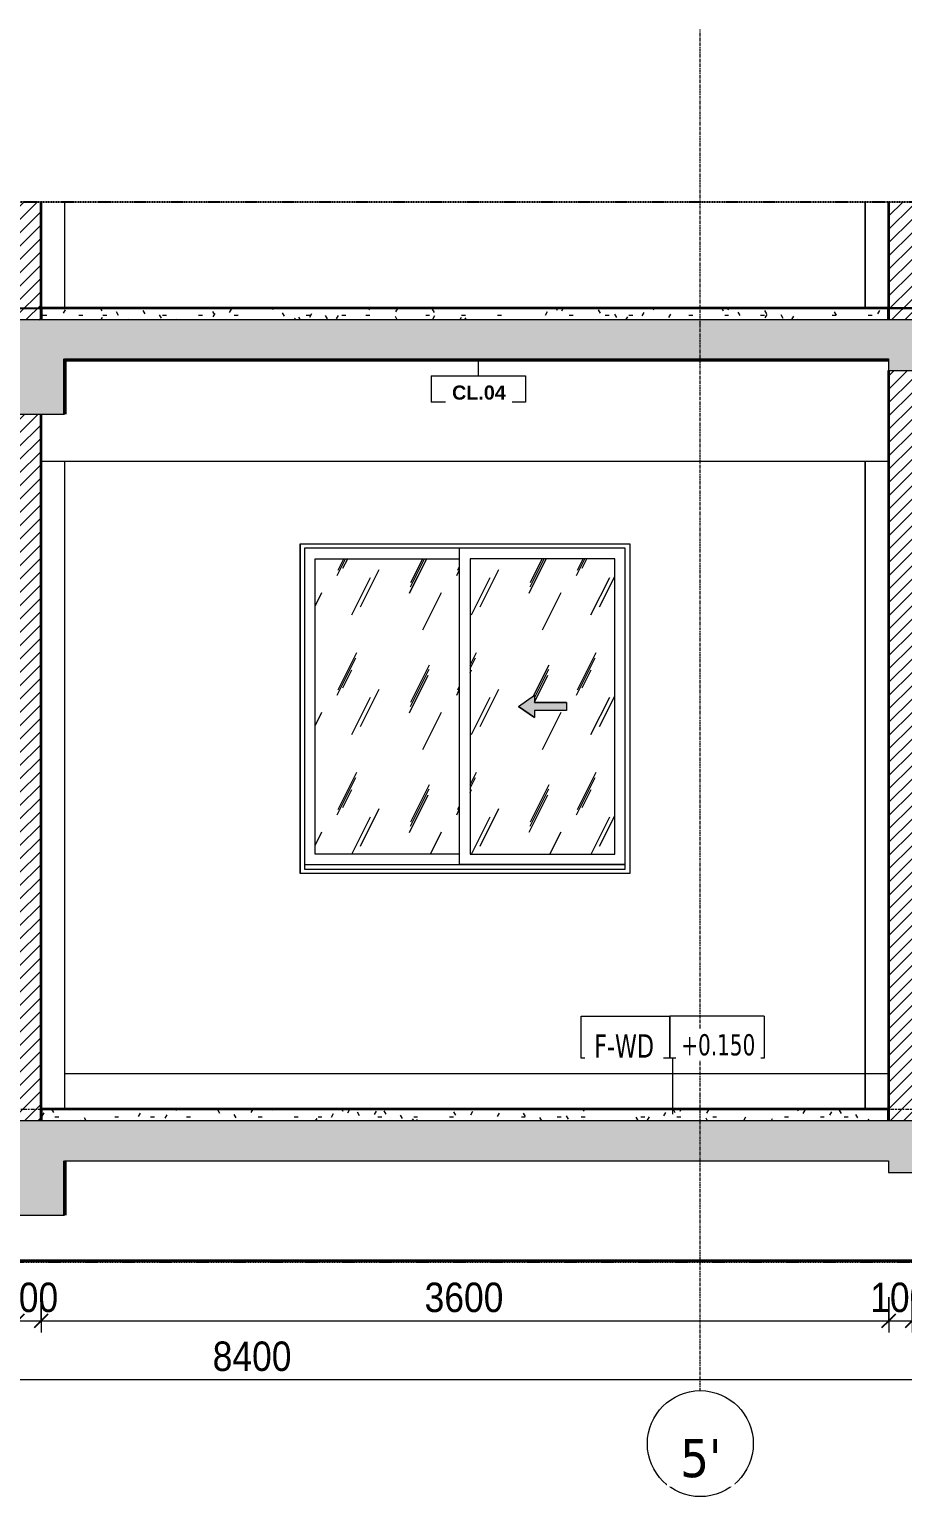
# Model space of a CAD drawing. Header units: millimetres. Extents: x 50254 to 245170, y 481 to 78637.
# Drawn here: x 135004 to 138713, y 554 to 6784 of the extents above; entities that cross this region are included whole.
import ezdxf

# ---------------------------------------------------------------- set-up
doc = ezdxf.new("R2010")
doc.units = ezdxf.units.MM
for name, pattern in [('Centre', [31.75, 6.35, -4.7625, 15.875, -4.7625]), ('Grid Line', [22.225, 12.7, -3.175, 3.175, -3.175]), ('Hidden', [7.14375, 4.7625, -2.38125]), ('IMPORT-CENTER _2_', [40.64, 25.4, -5.08, 5.08, -5.08])]:
    doc.linetypes.add(name, pattern=pattern)
for name, color, linetype, lineweight in [('0-4', 90, 'Continuous', 5), ('A-ANNO-DIMS', 211, 'Continuous', 9), ('A-ANNO-DIMS-50', 211, 'Continuous', 9), ('A-CLNG-1', 250, 'Continuous', 35), ('A-CLNG-IDEN', 151, 'Continuous', 9), ('A-CLNG-PATT-1', 13, 'Continuous', 18), ('A-DETL-GENF', 92, 'Continuous', 18), ('A-DETL-GENF-4', 92, 'Hidden', 25), ('A-DETL-GENF-5', 9, 'Continuous', 18), ('A-DETL-THIN', 151, 'Continuous', 18), ('A-FLOR-FNSH-1', 250, 'Continuous', 35), ('A-FLOR-IDEN', 11, 'Continuous', 9), ('A-FLOR-LEVL-2', 51, 'Centre', 9), ('A-FLOR-PATT-1', 253, 'Continuous', 18), ('A-FLOR-PATT-3', 67, 'Continuous', 18), ('A-GLAZ', 151, 'Continuous', 18), ('A-WALL', 113, 'Continuous', 18), ('A-WALL-4', 250, 'Continuous', 35), ('A-WALL-PATT-1', 9, 'Continuous', 18), ('G-IMPT', 8, 'Continuous', 18), ('G-IMPT-4', 8, 'IMPORT-CENTER _2_', 18), ('M-EQPM', 50, 'Continuous', 18), ('M-EQPM-2', 50, 'Continuous', 25), ('S-BEAM-1', 7, 'Continuous', 18), ('S-BEAM-2', 71, 'Continuous', 5), ('S-BEAM-3', 90, 'Continuous', 50), ('S-COLS', 52, 'Continuous', 18), ('S-GRID-1', 1, 'Grid Line', 9), ('S-GRID-IDEN', 1, 'Continuous', 9)]:
    doc.layers.add(name, color=color, linetype=linetype, lineweight=lineweight)
doc.styles.add('Arial_B_3', font='arialbd.ttf', dxfattribs={"height": 60})
doc.styles.add('Tahoma', font='tahoma.ttf', dxfattribs={"width": 0.8, "height": 100})
doc.styles.add('Tahoma_1', font='tahoma.ttf', dxfattribs={"width": 0.8, "height": 90})
doc.styles.add('Tahoma_B', font='tahomabd.ttf', dxfattribs={"height": 162.5})
doc.styles.add('UTM Avo', font='', dxfattribs={"width": 0.9, "height": 125})
doc.styles.get('UTM Avo').set_extended_font_data('UTM Avo')
doc.dimstyles.new('1_Dim_chi_tiet_2_5', dxfattribs={"dimscale": 304.8, "dimtxt": 124.912619, "dimasz": 0.19685, "dimexe": 0.164042, "dimexo": 0.0625, "dimgap": 0.016404, "dimtad": 1, "dimdec": 0, "dimrnd": 5, "dimzin": 0, "dimdsep": 46, "dimtxsty": 'UTM Avo', "dimblk1": 'OBLIQUE', "dimblk2": 'OBLIQUE', "dimsah": 1, "dimcen": 0.09, "dimdle": 0.164042, "dimazin": 0, "dimtfac": 1, "dimtdec": 4, "dimtix": 1, "dimtmove": 0, "dimatfit": 3, "dimfxl": 0.328084, "dimfxlon": 1, "dimtvp": 1, "dimtolj": 1, "dimtzin": 0, "dimarcsym": 2})
pattern_1 = [(50, (-55438.46, 15375), (364.368, -31.878), [38.1, -419.1]), (355, (-55438.46, 15375), (-70.486, 382.113), [30.48, -335.28]), (100.451, (-55408.1, 15372.34), (293.885, 350.233), [32.38, -356.18]), (46.184, (-55438.46, 15476.6), (542.158, -84.086), [57.15, -628.65]), (96.636, (-55393.3, 15469.6), (474.805, 494.855), [48.57, -534.27]), (351.184, (-55438.46, 15476.6), (474.81, 494.85), [45.72, -502.92]), (21, (-55387.66, 15451.2), (303.2285, -204.5305), [38.1, -419.1]), (326, (-55387.66, 15451.2), (123.604, 368.376), [30.48, -335.28]), (71.451, (-55362.4, 15434.16), (426.834, 163.843), [32.38, -356.18]), (37.5, (-55438.46, 15375), (6.1766, 169.1102), [3.353, -327.863, 3.353, -337.007, -336.55]), (37.5, (-55438.46, 15375), (6.1766, 169.1102), [-671.576, 3.353, -333.197]), (7.5, (-55438.46, 15375), (133.639, 200.3615), [3.353, -190.703, 3.353, -320.243, -128.27]), (7.5, (-55438.46, 15375), (133.639, 200.3615), [-517.652, 3.353, -124.917]), (327.5, (-55551.75, 15375), (271.1818, -11.4584), [3.353, -123.647, 3.353, -392.887, -525.78]), (327.5, (-55551.75, 15375), (271.1818, -11.4584), [-523.24, 3.353, -522.427]), (317.5, (-55602.55, 15375), (296.2585, 50.853), [3.353, -161.747, 3.353, -259.791, -373.38]), (317.5, (-55602.55, 15375), (296.2585, 50.853), [-428.244, 3.353, -370.027]), (45, (-55438.46, 15375), (-125.7236, 125.7236), []), (45, (-55438.46, 15565.5), (-125.7236, 125.7236), [])]
pattern_2 = [(45, (-55438.462, 15375), (-28.28427, 28.28427), [])]
pattern_3 = [(0, (-55438.46, 15375), (203.2, 50.8), [16.764, -135.636, 16.764, -135.636, -812.8]), (0, (-55438.46, 15375), (203.2, 50.8), [-304.8, 16.764, -288.036, 16.764, -135.636, -355.6]), (0, (-55438.46, 15375), (203.2, 50.8), [-762, 16.764, -84.836, 16.764, -237.236]), (120, (-55362.26, 15400.4), (-145.5941, 150.57636), [16.764, -135.636, 16.764, -135.636, -812.8]), (120, (-55362.26, 15400.4), (-145.5941, 150.57636), [-304.8, 16.764, -288.036, 16.764, -135.636, -355.6]), (120, (-55362.26, 15400.4), (-145.5941, 150.57636), [-762, 16.764, -84.836, 16.764, -237.236]), (240, (-55336.86, 15502), (-57.6059, -201.37636), [16.764, -135.636, 16.764, -135.636, -812.8]), (240, (-55336.86, 15502), (-57.6059, -201.37636), [-304.8, 16.764, -288.036, 16.764, -135.636, -355.6]), (240, (-55336.86, 15502), (-57.6059, -201.37636), [-762, 16.764, -84.836, 16.764, -237.236])]
pattern_4 = [(63.435, (-54841.7, 15409.78), (-0.0009, 508), [177.488, -958.435]), (63.435, (-55349.7, 15409.78), (-0.0009, 508), [177.488, -958.435]), (63.435, (-54598.53, 15507.92), (-0.0009, 508.0002), [177.488, -958.435]), (63.435, (-55106.53, 15507.92), (-0.0009, 508), [177.488, -958.435]), (63.435, (-54635.33, 15473.28), (-0.0009, 508.0002), [177.488, -958.435]), (63.435, (-55143.33, 15473.28), (-0.0009, 508), [177.488, -958.435]), (63.435, (-54672.85, 15671.7), (-0.0009, 508.0002), [86.267, -1049.655]), (63.435, (-55180.85, 15671.7), (-0.0009, 508.0002), [86.267, -1049.655]), (63.435, (-54697.4, 15640.98), (-0.0009, 508.0002), [177.488, -958.435]), (63.435, (-55205.4, 15640.98), (-0.0009, 508.0002), [177.488, -958.435]), (63.435, (-54693.06, 15663.03), (-0.0009, 508.0002), [177.488, -958.435]), (63.435, (-55201.06, 15663.03), (-0.0009, 508.0002), [177.488, -958.435]), (63.435, (-54898.01, 15566.31), (-0.0009, 508.0002), [177.488, -958.435]), (63.435, (-55406.01, 15566.31), (-0.0009, 508), [177.488, -958.435]), (63.435, (-54893.68, 15592.3), (-0.0009, 508.0002), [177.488, -958.435]), (63.435, (-55401.68, 15592.3), (-0.0009, 508.0002), [177.488, -958.435]), (63.435, (-54892.52, 15611.03), (-0.0009, 508.0002), [177.488, -958.435]), (63.435, (-55400.52, 15611.03), (-0.0009, 508.0002), [177.488, -958.435])]
pattern_5 = [(50, (137367.9, 15375), (364.368, -31.878), [38.1, -419.1]), (355, (137367.9, 15375), (-70.486, 382.113), [30.48, -335.28]), (100.451, (137398.26, 15372.34), (293.885, 350.233), [32.38, -356.18]), (46.184, (137367.9, 15476.6), (542.158, -84.086), [57.15, -628.65]), (96.636, (137413.1, 15469.6), (474.805, 494.855), [48.57, -534.27]), (351.184, (137367.9, 15476.6), (474.81, 494.85), [45.72, -502.92]), (21, (137418.7, 15451.2), (303.2285, -204.5305), [38.1, -419.1]), (326, (137418.7, 15451.2), (123.604, 368.376), [30.48, -335.28]), (71.451, (137443.97, 15434.16), (426.834, 163.843), [32.38, -356.18]), (37.5, (137367.9, 15375), (6.1766, 169.1102), [3.353, -327.863, 3.353, -337.007, -336.55]), (37.5, (137367.9, 15375), (6.1766, 169.1102), [-671.576, 3.353, -333.197]), (7.5, (137367.9, 15375), (133.6389, 200.3615), [3.353, -190.703, 3.353, -320.243, -128.27]), (7.5, (137367.9, 15375), (133.6389, 200.3615), [-517.652, 3.353, -124.917]), (327.5, (137254.61, 15375), (271.1818, -11.4584), [3.353, -123.647, 3.353, -392.887, -525.78]), (327.5, (137254.61, 15375), (271.1818, -11.4584), [-523.24, 3.353, -522.427]), (317.5, (137203.81, 15375), (296.2585, 50.853), [3.353, -161.747, 3.353, -259.791, -373.38]), (317.5, (137203.81, 15375), (296.2585, 50.853), [-428.244, 3.353, -370.027]), (45, (137367.9, 15375), (-125.7236, 125.7236), []), (45, (137367.9, 15565.5), (-125.7236, 125.7236), [])]

# ---------------------------------------------------------------- blocks, each defined once
blk = doc.blocks.new('NCV_TKTC_KET CAU_rvt-7-TKCS_CĂN HỘ LOẠI 1 - MẶT CẮT 6')
at = {"layer": 'A-FLOR-PATT-1'}
h = blk.add_hatch(dxfattribs=at)
h.set_pattern_fill('FP_19', color=256, style=0, pattern_type=2)
h.set_pattern_definition(pattern_1)
h.paths.add_polyline_path([(-57449.1, 5380), (-54152.6, 5380), (-54152.6, 5385), (-57652.6, 5385), (-57652.6, 5380)])
h.paths.add_polyline_path([(-60735.2, 5380), (-57852.4, 5380), (-57852.4, 5385), (-60752.6, 5385), (-60752.6, 5380)])
h = blk.add_hatch(dxfattribs=at)
h.set_pattern_fill('FP_19', color=256, style=0, pattern_type=2)
h.set_pattern_definition(pattern_1)
h.paths.add_polyline_path([(-57449.1, 5380), (-54152.6, 5380), (-54152.6, 5385), (-57652.6, 5385), (-57652.6, 5380)])
h.paths.add_polyline_path([(-60735.2, 5380), (-57852.4, 5380), (-57852.4, 5385), (-60752.6, 5385), (-60752.6, 5380)])
at = {"layer": 'S-BEAM-2'}
blk.add_hatch(color=256, dxfattribs=at).paths.add_polyline_path([(-57652.6, 1750), (-57652.4, 1750), (-57652.6, 1750)])
at = {"layer": 'A-FLOR-FNSH-1'}
blk.add_line((-57652.6, 5380), (-54152.6, 5380), dxfattribs=at)
at = {"layer": 'S-BEAM-1'}
blk.add_line((-57752.6, 4950), (-54152.6, 4950), dxfattribs=at)
at = {"layer": 'S-BEAM-3'}
for p, q in [((-57652.4, 5150), (-57652.4, 5385)), ((-57652.4, 1750), (-57652.4, 1980))]:
    blk.add_line(p, q, dxfattribs=at)
blk = doc.blocks.new('NCV_TKTC_TANG 2_rvt-5-TKCS_CĂN HỘ LOẠI 1 - MẶT CẮT 6')
at = {"layer": 'A-FLOR-PATT-3'}
h = blk.add_hatch(dxfattribs=at)
h.set_pattern_fill('FP_20', color=256, style=0, pattern_type=2)
h.set_pattern_definition(pattern_3)
h.paths.add_polyline_path([(-54252.5, 5550), (-54152.6, 5550), (-54152.6, 5600), (-57752.6, 5600), (-57752.6, 5550), (-54361.9, 5550)])
at = {"layer": 'A-WALL-PATT-1'}
h = blk.add_hatch(dxfattribs=at)
h.set_pattern_fill('FP_18', color=256, style=0, pattern_type=2)
h.set_pattern_definition(pattern_2)
h.paths.add_polyline_path([(-57852.6, 5550), (-57752.6, 5550), (-57752.6, 6051.3), (-57852.6, 6051.3)])
h = blk.add_hatch(dxfattribs=at)
h.set_pattern_fill('FP_18', color=256, style=0, pattern_type=2)
h.set_pattern_definition(pattern_2)
h.paths.add_polyline_path([(-54053.1, 5550), (-54052.6, 5550.1), (-54052.6, 6051.3), (-54152.6, 6051.3), (-54152.6, 5550)])
at = {"layer": 'A-FLOR-FNSH-1'}
for p, q in [((-54152.6, 5600), (-57752.6, 5600)), ((-57752.6, 5600), (-57752.6, 5550)), ((-54152.6, 5550), (-54152.6, 5600))]:
    blk.add_line(p, q, dxfattribs=at)
at = {"layer": 'A-WALL-4'}
for p, q in [((-57752.6, 5550), (-57752.6, 6051.3)), ((-54152.6, 6051.3), (-54152.6, 5550))]:
    blk.add_line(p, q, dxfattribs=at)
blk = doc.blocks.new('NCV_TKTC_TANG 1_rvt-5-TKCS_CĂN HỘ LOẠI 1 - MẶT CẮT 6')
at = {"layer": 'A-FLOR-PATT-3'}
h = blk.add_hatch(dxfattribs=at)
h.set_pattern_fill('FP_20', color=256, style=0, pattern_type=2)
h.set_pattern_definition(pattern_3)
h.paths.add_polyline_path([(-54361.9, 2150), (-54152.6, 2150), (-54152.6, 2200), (-57752.6, 2200), (-57752.6, 2150), (-55596.8, 2150)])
at = {"layer": 'A-WALL-PATT-1'}
h = blk.add_hatch(dxfattribs=at)
h.set_pattern_fill('FP_18', color=256, style=0, pattern_type=2)
h.set_pattern_definition(pattern_2)
h.paths.add_polyline_path([(-54152.6, 2150), (-54052.6, 2150), (-54053.1, 5335), (-54152.6, 5335), (-54152.6, 2350)])
h = blk.add_hatch(dxfattribs=at)
h.set_pattern_fill('FP_18', color=256, style=0, pattern_type=2)
h.set_pattern_definition(pattern_2)
h.paths.add_polyline_path([(-57852.6, 2150), (-57752.6, 2150), (-57752.6, 5150), (-57852.4, 5150), (-57852.6, 2350)])
at = {"layer": 'A-FLOR-FNSH-1'}
for p, q in [((-54152.6, 2200), (-57752.6, 2200)), ((-57752.6, 2200), (-57752.6, 2150)), ((-54152.6, 2150), (-54152.6, 2200))]:
    blk.add_line(p, q, dxfattribs=at)
at = {"layer": 'A-WALL-4'}
for p, q in [((-54152.6, 5335), (-54152.6, 2150)), ((-57752.6, 2150), (-57752.6, 5150))]:
    blk.add_line(p, q, dxfattribs=at)
blk = doc.blocks.new('1_FAMILY RVT - W01-WxH 1400x1400xmm-389822-TKCS_CĂN HỘ LOẠI 1 - MẶT CẮT 6')
at = {"layer": 'A-GLAZ'}
h = blk.add_hatch(dxfattribs=at)
h.set_pattern_fill('FP_17', color=256, style=0, pattern_type=2)
h.set_pattern_definition(pattern_4)
h.paths.add_polyline_path([(-56573.9, 3282.6), (-55974.8, 3282.6), (-55974.8, 4536.5), (-56589.1, 4536.5), (-56589.1, 3282.6)])
h = blk.add_hatch(dxfattribs=at)
h.set_pattern_fill('FP_17', color=256, style=0, pattern_type=2)
h.set_pattern_definition(pattern_4)
h.paths.add_polyline_path([(-55596.8, 3282.6), (-55316.1, 3282.6), (-55316.1, 4536.5), (-55930.3, 4536.5), (-55930.3, 3282.6)])
h.paths.add_polyline_path([(-55657.1, 3862.1), (-55724.8, 3909.5), (-55657.1, 3957), (-55657.1, 3926.5), (-55521.6, 3926.5), (-55521.6, 3892.6), (-55657.1, 3892.6), (-55657.1, 3864.2)])
blk.add_hatch(color=256, dxfattribs=at).paths.add_polyline_path([(-55657.1, 3862.1), (-55657.1, 3892.6), (-55521.6, 3892.6), (-55521.6, 3926.5), (-55657.1, 3926.5), (-55657.1, 3957), (-55724.8, 3909.5), (-55660.1, 3864.2)])
at = {"layer": 'A-DETL-GENF'}
for p, q in [((-55724.8, 3909.5), (-55657.1, 3957)), ((-55724.8, 3909.5), (-55657.1, 3957)), ((-55657.1, 3957), (-55657.1, 3926.5)), ((-55657.1, 3957), (-55657.1, 3926.5)), ((-55657.1, 3926.5), (-55521.6, 3926.5)), ((-55521.6, 3926.5), (-55657.1, 3926.5)), ((-55521.6, 3926.5), (-55521.6, 3892.6)), ((-55521.6, 3926.5), (-55521.6, 3892.6)), ((-55657.1, 3862.1), (-55724.8, 3909.5)), ((-55724.8, 3909.5), (-55657.1, 3862.1)), ((-55521.6, 3892.6), (-55657.1, 3892.6)), ((-55657.1, 3892.6), (-55657.1, 3862.1)), ((-55521.6, 3892.6), (-55657.1, 3892.6)), ((-55657.1, 3892.6), (-55657.1, 3862.1))]:
    blk.add_line(p, q, dxfattribs=at)
at = {"layer": 'A-GLAZ'}
for p, q in [((-56652.6, 4600), (-55252.6, 4600)), ((-56652.6, 4600), (-56652.6, 3200)), ((-56633.5, 4581), (-56633.5, 3219)), ((-55271.6, 4581), (-56633.5, 4581)), ((-55974.8, 3238.1), (-55974.8, 4581)), ((-55271.6, 3219), (-55271.6, 4581)), ((-55252.6, 4600), (-55252.6, 3200)), ((-56589.1, 4536.5), (-55974.8, 4536.5)), ((-56589.1, 3282.6), (-56589.1, 4536.5)), ((-55316.1, 4536.5), (-55930.3, 4536.5)), ((-55930.3, 4536.5), (-55930.3, 3282.6)), ((-55316.1, 3282.6), (-55316.1, 4536.5)), ((-55974.8, 3282.6), (-56589.1, 3282.6)), ((-55930.3, 3282.6), (-55316.1, 3282.6)), ((-55252.6, 3200), (-56652.6, 3200)), ((-56633.5, 3238.1), (-55271.6, 3238.1)), ((-56633.5, 3219), (-55271.6, 3219)), ((-55271.6, 3238.1), (-55974.8, 3238.1))]:
    blk.add_line(p, q, dxfattribs=at)
blk = doc.blocks.new('TKTC_XREF_251221_MB TANG 2-7 - TKTC_XREF_260130_MB TANG 2-5_dwg_$cc-4746802-TKCS_CĂN HỘ LOẠI 1 - MẶT CẮT 6')
at = {"layer": 'G-IMPT-4'}
for p, q in [((-56331.4, 5600), (-56210.3, 5600)), ((-56271.3, 5600), (-56270.4, 5600))]:
    blk.add_line(p, q, dxfattribs=at)
at = {"layer": 'M-EQPM'}
for p, q in [((-56270.9, 5600), (-56315.9, 5600)), ((-56315.9, 5600), (-56225.9, 5600)), ((-56225.9, 5600), (-56270.9, 5600)), ((-56270.6, 5600), (-56270.6, 5600))]:
    blk.add_line(p, q, dxfattribs=at)
blk = doc.blocks.new('TKTC_XREF_251221_MB TANG 2-7 - TKTC_XREF_260130_MB TANG 2-5_dwg_CUM U_DN100-4746799-TKCS_CĂN HỘ LOẠI 1 - MẶT CẮT 6')
at = {"layer": 'G-IMPT'}
for p, q in [((-56324.1, 5600), (-56326.3, 5600)), ((-56325.4, 5600), (-56216.4, 5600)), ((-56325, 5600), (-56325.4, 5600)), ((-56318.4, 5600), (-56325.2, 5600)), ((-56319.5, 5600), (-56324.1, 5600)), ((-56324.1, 5600), (-56324.1, 5600)), ((-56323, 5600), (-56323.8, 5600)), ((-56320.5, 5600), (-56323, 5600)), ((-56320.5, 5600), (-56323, 5600)), ((-56320.5, 5600), (-56323, 5600)), ((-56319.7, 5600), (-56320.5, 5600)), ((-56317.2, 5600), (-56319.5, 5600)), ((-56319.5, 5600), (-56319.5, 5600)), ((-56319, 5600), (-56222.7, 5600)), ((-56315.9, 5600), (-56225.9, 5600)), ((-56221.4, 5600), (-56223.7, 5600)), ((-56215.7, 5600), (-56222.6, 5600)), ((-56221.5, 5600), (-56221.4, 5600)), ((-56216.9, 5600), (-56221.4, 5600)), ((-56220.4, 5600), (-56221.1, 5600)), ((-56217.8, 5600), (-56220.4, 5600)), ((-56217.9, 5600), (-56220.4, 5600)), ((-56217.9, 5600), (-56220.4, 5600)), ((-56217.1, 5600), (-56217.8, 5600)), ((-56214.6, 5600), (-56216.9, 5600)), ((-56216.9, 5600), (-56216.9, 5600)), ((-56216, 5600), (-56216.4, 5600))]:
    blk.add_line(p, q, dxfattribs=at)
at = {"layer": 'G-IMPT', "flags": 128}
for points in [[(-56317.3, 5600), (-56315.7, 5600), (-56315.8, 5600), (-56327.9, 5600), (-56327.9, 5600), (-56326.4, 5600)], [(-56326.3, 5600), (-56326.4, 5600), (-56317.3, 5600), (-56317.2, 5600)], [(-56319.8, 5600), (-56319.7, 5600), (-56323.8, 5600), (-56323.8, 5600)], [(-56318.7, 5600), (-56319, 5600), (-56315.9, 5600)], [(-56222.4, 5600), (-56222.7, 5600), (-56225.9, 5600)], [(-56214.6, 5600), (-56213.1, 5600), (-56213.1, 5600), (-56225.3, 5600), (-56225.2, 5600), (-56223.7, 5600)], [(-56223.7, 5600), (-56223.7, 5600), (-56214.6, 5600), (-56214.6, 5600)], [(-56217.1, 5600), (-56217.1, 5600), (-56221.1, 5600), (-56221.2, 5600)]]:
    blk.add_lwpolyline(points, dxfattribs=at)
blk = doc.blocks.new('TKTC_XREF_251221_MB TANG 2-7 - TKTC_XREF_260130_MB TANG 2-5_dwg_$cc-4746807-TKCS_CĂN HỘ LOẠI 1 - MẶT CẮT 6')
at = {"layer": 'G-IMPT-4'}
for p, q in [((-56107.1, 5600), (-55954.1, 5600)), ((-56030.7, 5600), (-56030.6, 5600))]:
    blk.add_line(p, q, dxfattribs=at)
at = {"layer": 'M-EQPM'}
for p, q in [((-56030.6, 5600), (-56087.5, 5600)), ((-56087.5, 5600), (-55973.8, 5600)), ((-56030.6, 5600), (-56030.6, 5600)), ((-55973.8, 5600), (-56030.6, 5600))]:
    blk.add_line(p, q, dxfattribs=at)
blk = doc.blocks.new('TKTC_XREF_251221_MB TANG 2-7 - TKTC_XREF_260130_MB TANG 2-5_dwg_CUM U_DN100-4746796-TKCS_CĂN HỘ LOẠI 1 - MẶT CẮT 6')
at = {"layer": 'G-IMPT'}
for p, q in [((-56100.3, 5600), (-56097.4, 5600)), ((-56098.8, 5600), (-56090.2, 5600)), ((-55960.9, 5600), (-56098.6, 5600)), ((-56098.5, 5600), (-56098.6, 5600)), ((-56097.4, 5600), (-56091.7, 5600)), ((-56097.4, 5600), (-56097.4, 5600)), ((-56097.1, 5600), (-56096.1, 5600)), ((-56096.1, 5600), (-56092.9, 5600)), ((-56096.1, 5600), (-56092.9, 5600)), ((-56096.1, 5600), (-56092.9, 5600)), ((-56092.9, 5600), (-56092, 5600)), ((-56091.7, 5600), (-56088.8, 5600)), ((-56091.7, 5600), (-56091.7, 5600)), ((-55968.9, 5600), (-56090.6, 5600)), ((-55972.9, 5600), (-56086.6, 5600)), ((-55970.6, 5600), (-55967.7, 5600)), ((-55969.2, 5600), (-55960.5, 5600)), ((-55967.7, 5600), (-55962, 5600)), ((-55967.7, 5600), (-55967.7, 5600)), ((-55967.4, 5600), (-55966.4, 5600)), ((-55966.5, 5600), (-55963.3, 5600)), ((-55966.5, 5600), (-55963.3, 5600)), ((-55966.4, 5600), (-55963.3, 5600)), ((-55963.3, 5600), (-55962.3, 5600)), ((-55962, 5600), (-55959.1, 5600)), ((-55962, 5600), (-55962, 5600)), ((-55960.9, 5600), (-55960.9, 5600))]:
    blk.add_line(p, q, dxfattribs=at)
at = {"layer": 'G-IMPT', "flags": 128}
for points in [[(-56100.3, 5600), (-56102.2, 5600), (-56102.2, 5600), (-56086.9, 5600), (-56086.9, 5600), (-56088.8, 5600)], [(-56088.8, 5600), (-56088.8, 5600), (-56100.3, 5600), (-56100.3, 5600)], [(-56097.1, 5600), (-56097.1, 5600), (-56092, 5600), (-56092, 5600)], [(-56090.5, 5600), (-56090.6, 5600), (-56086.6, 5600)], [(-55968.9, 5600), (-55968.9, 5600), (-55972.9, 5600)], [(-55970.6, 5600), (-55972.5, 5600), (-55972.5, 5600), (-55957.2, 5600), (-55957.2, 5600), (-55959.1, 5600)], [(-55959.1, 5600), (-55959.1, 5600), (-55970.6, 5600), (-55970.6, 5600)], [(-55967.4, 5600), (-55967.4, 5600), (-55962.3, 5600), (-55962.3, 5600)]]:
    blk.add_lwpolyline(points, dxfattribs=at)
blk = doc.blocks.new('TKTC_XREF_251221_MB TANG 2-7 - TKTC_XREF_260130_MB TANG 2-5_dwg_$cc-4746806-TKCS_CĂN HỘ LOẠI 1 - MẶT CẮT 6')
at = {"layer": 'G-IMPT-4'}
for p, q in [((-56427.6, 5600), (-56580.6, 5600)), ((-56504.2, 5600), (-56504, 5600))]:
    blk.add_line(p, q, dxfattribs=at)
at = {"layer": 'M-EQPM'}
for p, q in [((-56447.2, 5600), (-56560.9, 5600)), ((-56560.9, 5600), (-56504.1, 5600)), ((-56504.1, 5600), (-56447.2, 5600)), ((-56504, 5600), (-56504, 5600))]:
    blk.add_line(p, q, dxfattribs=at)
blk = doc.blocks.new('TKTC_XREF_251221_MB TANG 2-7 - TKTC_XREF_260130_MB TANG 2-5_dwg_$cc-4746801-TKCS_CĂN HỘ LOẠI 1 - MẶT CẮT 6')
at = {"layer": 'G-IMPT-4'}
for p, q in [((-56702.6, 5600), (-56581.5, 5600)), ((-56642.5, 5600), (-56641.6, 5600))]:
    blk.add_line(p, q, dxfattribs=at)
at = {"layer": 'M-EQPM'}
for p, q in [((-56642, 5600), (-56687, 5600)), ((-56687, 5600), (-56597, 5600)), ((-56597, 5600), (-56642, 5600)), ((-56641.7, 5600), (-56641.7, 5600))]:
    blk.add_line(p, q, dxfattribs=at)
blk = doc.blocks.new('TKTC_XREF_251221_MB TANG 2-7 - TKTC_XREF_260130_MB TANG 2-5_dwg_THU NUOC - THU NUOC-444531-TKCS_MB TẦNG 1-V125-TKCS_CĂN HỘ LOẠI 1 - MẶT CẮT 6')
at = {"layer": 'G-IMPT'}
for p, q in [((-52953.6, 5600), (-53103.6, 5600)), ((-53103.6, 5600), (-52953.6, 5600)), ((-52978.6, 5600), (-53078.6, 5600)), ((-53078.6, 5600), (-52978.6, 5600)), ((-52983.6, 5600), (-53073.6, 5600)), ((-53073.6, 5600), (-52983.6, 5600)), ((-53073.6, 5600), (-52983.6, 5600)), ((-52983.6, 5600), (-53073.6, 5600)), ((-53060.7, 5600), (-53060.7, 5600)), ((-53060.7, 5600), (-53060.7, 5600)), ((-53060.7, 5600), (-53060.7, 5600)), ((-53060.7, 5600), (-53036.6, 5600)), ((-53036.6, 5600), (-53060.7, 5600)), ((-52996.5, 5600), (-53060.7, 5600)), ((-53060.7, 5600), (-52996.5, 5600)), ((-52996.5, 5600), (-53060.7, 5600)), ((-53060.7, 5600), (-52996.5, 5600)), ((-53048.3, 5600), (-53048.3, 5600)), ((-53048.3, 5600), (-53048.3, 5600)), ((-53008.8, 5600), (-53048.3, 5600)), ((-53048.3, 5600), (-53008.8, 5600)), ((-53008.8, 5600), (-53048.3, 5600)), ((-53048.3, 5600), (-53008.8, 5600)), ((-53038.4, 5600), (-53038.4, 5600)), ((-53038.4, 5600), (-53038.4, 5600)), ((-53018.8, 5600), (-53038.4, 5600)), ((-53038.4, 5600), (-53018.8, 5600)), ((-53018.8, 5600), (-53038.4, 5600)), ((-53038.4, 5600), (-53018.8, 5600)), ((-52996.5, 5600), (-53020.6, 5600)), ((-53020.6, 5600), (-52996.5, 5600)), ((-53018.8, 5600), (-53018.8, 5600)), ((-53018.8, 5600), (-53018.8, 5600)), ((-53008.8, 5600), (-53008.8, 5600)), ((-53008.8, 5600), (-53008.8, 5600)), ((-52996.5, 5600), (-52996.5, 5600)), ((-52996.5, 5600), (-52996.5, 5600)), ((-52996.5, 5600), (-52996.5, 5600))]:
    blk.add_line(p, q, dxfattribs=at)
blk = doc.blocks.new('TKTC_XREF_251221_MB TANG 2-7 - TKTC_XREF_251221_MB TANG 2-7-2039446-TKCS_CĂN HỘ LOẠI 1 - MẶT CẮT 6')
at = {"layer": 'M-EQPM'}
for p, q in [((-55953.7, 5600), (-56703.8, 5600)), ((-56703.8, 5600), (-56703.5, 5600)), ((-55953.5, 5600), (-56703.7, 5600)), ((-56703.7, 5600), (-56703.4, 5600)), ((-56703.5, 5600), (-55953.4, 5600)), ((-56703.4, 5600), (-55953.2, 5600)), ((-55953.4, 5600), (-55953.7, 5600)), ((-55953.2, 5600), (-55953.5, 5600))]:
    blk.add_line(p, q, dxfattribs=at)
at = {"layer": 'M-EQPM-2'}
for p, q in [((-61127.6, 5600), (-57652.6, 5600)), ((-57652.6, 5600), (-52927.6, 5600)), ((-54952.6, 5600), (-52111.2, 5600)), ((-53452.6, 5600), (-54952.6, 5600)), ((-54652.6, 5600), (-53452.6, 5600)), ((-53452.6, 5600), (-54652.6, 5600)), ((-54652.6, 5600), (-53452.6, 5600)), ((-52111.2, 5600), (-54652.6, 5600))]:
    blk.add_line(p, q, dxfattribs=at)
for name, p in [('TKTC_XREF_251221_MB TANG 2-7 - TKTC_XREF_260130_MB TANG 2-5_dwg_$cc-4746801-TKCS_CĂN HỘ LOẠI 1 - MẶT CẮT 6', (0, 0)), ('TKTC_XREF_251221_MB TANG 2-7 - TKTC_XREF_260130_MB TANG 2-5_dwg_$cc-4746801-TKCS_CĂN HỘ LOẠI 1 - MẶT CẮT 6', (0.2, 0)), ('TKTC_XREF_251221_MB TANG 2-7 - TKTC_XREF_260130_MB TANG 2-5_dwg_CUM U_DN100-4746799-TKCS_CĂN HỘ LOẠI 1 - MẶT CẮT 6', (-371.1, 0)), ('TKTC_XREF_251221_MB TANG 2-7 - TKTC_XREF_260130_MB TANG 2-5_dwg_CUM U_DN100-4746799-TKCS_CĂN HỘ LOẠI 1 - MẶT CẮT 6', (-371, 0)), ('TKTC_XREF_251221_MB TANG 2-7 - TKTC_XREF_260130_MB TANG 2-5_dwg_$cc-4746806-TKCS_CĂN HỘ LOẠI 1 - MẶT CẮT 6', (0, 0)), ('TKTC_XREF_251221_MB TANG 2-7 - TKTC_XREF_260130_MB TANG 2-5_dwg_$cc-4746806-TKCS_CĂN HỘ LOẠI 1 - MẶT CẮT 6', (0.2, 0)), ('TKTC_XREF_251221_MB TANG 2-7 - TKTC_XREF_260130_MB TANG 2-5_dwg_CUM U_DN100-4746796-TKCS_CĂN HỘ LOẠI 1 - MẶT CẮT 6', (-474.3, 0)), ('TKTC_XREF_251221_MB TANG 2-7 - TKTC_XREF_260130_MB TANG 2-5_dwg_CUM U_DN100-4746796-TKCS_CĂN HỘ LOẠI 1 - MẶT CẮT 6', (-474.2, 0)), ('TKTC_XREF_251221_MB TANG 2-7 - TKTC_XREF_260130_MB TANG 2-5_dwg_$cc-4746802-TKCS_CĂN HỘ LOẠI 1 - MẶT CẮT 6', (0, 0)), ('TKTC_XREF_251221_MB TANG 2-7 - TKTC_XREF_260130_MB TANG 2-5_dwg_$cc-4746802-TKCS_CĂN HỘ LOẠI 1 - MẶT CẮT 6', (0.2, 0)), ('TKTC_XREF_251221_MB TANG 2-7 - TKTC_XREF_260130_MB TANG 2-5_dwg_CUM U_DN100-4746799-TKCS_CĂN HỘ LOẠI 1 - MẶT CẮT 6', (0, 0)), ('TKTC_XREF_251221_MB TANG 2-7 - TKTC_XREF_260130_MB TANG 2-5_dwg_CUM U_DN100-4746799-TKCS_CĂN HỘ LOẠI 1 - MẶT CẮT 6', (0.2, 0)), ('TKTC_XREF_251221_MB TANG 2-7 - TKTC_XREF_260130_MB TANG 2-5_dwg_$cc-4746807-TKCS_CĂN HỘ LOẠI 1 - MẶT CẮT 6', (0, 0)), ('TKTC_XREF_251221_MB TANG 2-7 - TKTC_XREF_260130_MB TANG 2-5_dwg_$cc-4746807-TKCS_CĂN HỘ LOẠI 1 - MẶT CẮT 6', (0.2, 0)), ('TKTC_XREF_251221_MB TANG 2-7 - TKTC_XREF_260130_MB TANG 2-5_dwg_CUM U_DN100-4746796-TKCS_CĂN HỘ LOẠI 1 - MẶT CẮT 6', (0, 0)), ('TKTC_XREF_251221_MB TANG 2-7 - TKTC_XREF_260130_MB TANG 2-5_dwg_CUM U_DN100-4746796-TKCS_CĂN HỘ LOẠI 1 - MẶT CẮT 6', (0.2, 0)), ('TKTC_XREF_251221_MB TANG 2-7 - TKTC_XREF_260130_MB TANG 2-5_dwg_THU NUOC - THU NUOC-444531-TKCS_MB TẦNG 1-V125-TKCS_CĂN HỘ LOẠI 1 - MẶT CẮT 6', (-1375, 0)), ('TKTC_XREF_251221_MB TANG 2-7 - TKTC_XREF_260130_MB TANG 2-5_dwg_THU NUOC - THU NUOC-444531-TKCS_MB TẦNG 1-V125-TKCS_CĂN HỘ LOẠI 1 - MẶT CẮT 6', (-1250, 0)), ('TKTC_XREF_251221_MB TANG 2-7 - TKTC_XREF_260130_MB TANG 2-5_dwg_THU NUOC - THU NUOC-444531-TKCS_MB TẦNG 1-V125-TKCS_CĂN HỘ LOẠI 1 - MẶT CẮT 6', (-1150, 0))]:
    blk.add_blockref(name, p)
blk = doc.blocks.new('BORDER VIEW - BORDER VIEW-3679613-TKCS_CĂN HỘ LOẠI 1 - MẶT CẮT 6')
at = {"layer": 'A-DETL-GENF-4'}
for p, q in [((-61367.6, 6051.3), (-52261.2, 6051.3)), ((-52261.2, 1550), (-61367.6, 1550))]:
    blk.add_line(p, q, dxfattribs=at)
blk = doc.blocks.new('Grid - M_Grid Head - Circle-353313-TKCS_CĂN HỘ LOẠI 1 - MẶT CẮT 6')
at = {"layer": 'S-GRID-IDEN'}
blk.add_circle((-52752.6, 779.4), 225, dxfattribs=at)
blk = doc.blocks.new('DIMBLOCK87-TKCS_CĂN HỘ LOẠI 1 - MẶT CẮT 6')
at = {"layer": 'A-ANNO-DIMS-50'}
for p, q in [((134953.8, 1400.7), (134953.8, 1250.7)), ((134953.8, 1300.7), (134953.8, 1400.7)), ((135053.8, 1400.7), (135053.8, 1250.7)), ((135053.8, 1300.7), (135053.8, 1400.7)), ((134953.8, 1300.7), (135053.8, 1300.7))]:
    blk.add_line(p, q, dxfattribs=at)
at = {"layer": 'A-ANNO-DIMS-50', "lineweight": 25}
for p, q in [((134953.8, 1300.7), (134983.8, 1330.7)), ((135053.8, 1300.7), (135083.8, 1330.7)), ((134953.8, 1300.7), (134923.8, 1270.7)), ((135053.8, 1300.7), (135023.8, 1270.7))]:
    blk.add_line(p, q, dxfattribs=at)
at = {"layer": 'A-ANNO-DIMS-50', "color": 0, "insert": (134875.4, 1463.1), "char_height": 125, "width": 308.118, "attachment_point": 1, "line_spacing_factor": 1.110334, "style": 'UTM Avo'}
blk.add_mtext('100', dxfattribs=at)
blk = doc.blocks.new('_Oblique')
at = {"color": 0, "linetype": 'ByBlock', "lineweight": -2}
blk.add_line((-0.5, -0.5), (0.5, 0.5), dxfattribs=at)
blk = doc.blocks.new('DIMBLOCK88-TKCS_CĂN HỘ LOẠI 1 - MẶT CẮT 6')
at = {"layer": 'A-ANNO-DIMS-50'}
for p, q in [((135053.8, 1400.7), (135053.8, 1250.7)), ((135053.8, 1300.7), (135053.8, 1400.7)), ((138653.9, 1400.7), (138653.9, 1250.7)), ((138653.9, 1300.7), (138653.9, 1400.7)), ((135053.8, 1300.7), (138653.9, 1300.7))]:
    blk.add_line(p, q, dxfattribs=at)
at = {"layer": 'A-ANNO-DIMS-50', "lineweight": 25}
for p, q in [((135053.8, 1300.7), (135083.8, 1330.7)), ((138653.9, 1300.7), (138683.9, 1330.7)), ((135053.8, 1300.7), (135023.8, 1270.7)), ((138653.9, 1300.7), (138623.9, 1270.7))]:
    blk.add_line(p, q, dxfattribs=at)
at = {"layer": 'A-ANNO-DIMS-50', "color": 0, "insert": (136682.7, 1463.1), "char_height": 125, "width": 410.824, "attachment_point": 1, "line_spacing_factor": 1.110334, "style": 'UTM Avo'}
blk.add_mtext('3600', dxfattribs=at)
blk = doc.blocks.new('DIMBLOCK89-TKCS_CĂN HỘ LOẠI 1 - MẶT CẮT 6')
at = {"layer": 'A-ANNO-DIMS-50'}
for p, q in [((138653.9, 1400.7), (138653.9, 1250.7)), ((138653.9, 1300.7), (138653.9, 1400.7)), ((138753.9, 1400.7), (138753.9, 1250.7)), ((138753.9, 1300.7), (138753.9, 1400.7)), ((138653.9, 1300.7), (138753.9, 1300.7))]:
    blk.add_line(p, q, dxfattribs=at)
at = {"layer": 'A-ANNO-DIMS-50', "lineweight": 25}
for p, q in [((138653.9, 1300.7), (138683.9, 1330.7)), ((138753.9, 1300.7), (138783.9, 1330.7)), ((138653.9, 1300.7), (138623.9, 1270.7)), ((138753.9, 1300.7), (138723.9, 1270.7))]:
    blk.add_line(p, q, dxfattribs=at)
at = {"layer": 'A-ANNO-DIMS-50', "color": 0, "insert": (138575.5, 1463.1), "char_height": 125, "width": 308.118, "attachment_point": 1, "line_spacing_factor": 1.110334, "style": 'UTM Avo'}
blk.add_mtext('100', dxfattribs=at)
blk = doc.blocks.new('DIMBLOCK92-TKCS_CĂN HỘ LOẠI 1 - MẶT CẮT 6')
at = {"layer": 'A-ANNO-DIMS-50'}
for p, q in [((131753.8, 1150.7), (131753.8, 1000.7)), ((131753.8, 1050.7), (131753.8, 1150.7)), ((140153.8, 1150.7), (140153.8, 1000.7)), ((140153.8, 1050.7), (140153.8, 1150.7)), ((140203.8, 1050.7), (131703.8, 1050.7))]:
    blk.add_line(p, q, dxfattribs=at)
at = {"layer": 'A-ANNO-DIMS-50', "lineweight": 25}
for p, q in [((131753.8, 1050.7), (131783.8, 1080.7)), ((140153.8, 1050.7), (140183.8, 1080.7)), ((131753.8, 1050.7), (131723.8, 1020.7)), ((140153.8, 1050.7), (140123.8, 1020.7))]:
    blk.add_line(p, q, dxfattribs=at)
at = {"layer": 'A-ANNO-DIMS-50', "color": 0, "insert": (135782.6, 1213.1), "char_height": 125, "width": 410.824, "attachment_point": 1, "line_spacing_factor": 1.110334, "style": 'UTM Avo'}
blk.add_mtext('8400', dxfattribs=at)
blk = doc.blocks.new('M_Ceiling Tag w Height - M_Ceiling Tag-4076437-TKCS_CĂN HỘ LOẠI 1 - MẶT CẮT 6')
at = {"layer": 'A-CLNG-IDEN'}
for p, q in [((-56096.3, 5312.7), (-56096.3, 5201.5)), ((-56096.3, 5312.7), (-55695.2, 5312.7)), ((-55695.2, 5312.7), (-55695.2, 5201.5)), ((-55695.2, 5201.5), (-56096.3, 5201.5))]:
    blk.add_line(p, q, dxfattribs=at)
blk = doc.blocks.new('TAG SAN - TTG - TAG FFL-4075299-TKCS_CĂN HỘ LOẠI 1 - MẶT CẮT 6')
at = {"layer": 'A-FLOR-IDEN'}
for p, q in [((-55458, 2416.2), (-55458, 2594.9)), ((-55458, 2594.9), (-55082, 2594.9)), ((-55082, 2594.9), (-55082, 2416.2)), ((-54682, 2594.9), (-55082, 2594.9)), ((-55082, 2416.2), (-55082, 2594.9)), ((-54682, 2594.9), (-54682, 2416.2)), ((-55082, 2416.2), (-55458, 2416.2)), ((-54682, 2416.2), (-55082, 2416.2))]:
    blk.add_line(p, q, dxfattribs=at)

msp = doc.modelspace()

# ---------------------------------------------------------------- hatches: boundary and pattern name
at = {"layer": 'A-CLNG-PATT-1'}
h = msp.add_hatch(dxfattribs=at)
h.set_pattern_fill('FP_21', color=256, style=0, pattern_type=2)
h.set_pattern_definition([(0, (137367.9, 15375), (406.4, 101.6), [16.764, -288.036, 16.764, -288.036, -1625.6]), (0, (137367.9, 15375), (406.4, 101.6), [-609.6, 16.764, -592.836, 16.764, -288.036, -711.2]), (0, (137367.9, 15375), (406.4, 101.6), [-1524, 16.764, -186.436, 16.764, -491.236]), (120, (137520.3, 15425.8), (-291.1882, 301.1527), [16.764, -288.036, 16.764, -288.036, -1625.6]), (120, (137520.3, 15425.8), (-291.1882, 301.1527), [-609.6, 16.764, -592.836, 16.764, -288.036, -711.2]), (120, (137520.3, 15425.8), (-291.1882, 301.1527), [-1524, 16.764, -186.436, 16.764, -491.236]), (240, (137571.1, 15629), (-115.2118, -402.7527), [16.764, -288.036, 16.764, -288.036, -1625.6]), (240, (137571.1, 15629), (-115.2118, -402.7527), [-609.6, 16.764, -592.836, 16.764, -288.036, -711.2]), (240, (137571.1, 15629), (-115.2118, -402.7527), [-1524, 16.764, -186.436, 16.764, -491.236])])
h.paths.add_polyline_path([(131438.8, 1550), (131653.7, 1550), (131653.7, 1555), (131400.8, 1555), (131410.8, 1553.7)])
h.paths.add_polyline_path([(140545.1, 1550), (140583.1, 1555), (140253.8, 1555), (140253.8, 1550), (140296.8, 1550)])
h.paths.add_polyline_path([(133504.9, 1550), (139853.7, 1550), (139853.7, 1555), (132053.8, 1555), (132053.8, 1550), (132270, 1550)])
at = {"layer": 'A-DETL-GENF-5'}
h = msp.add_hatch(dxfattribs=at)
h.set_pattern_fill('FP_19', color=256, style=0, pattern_type=2)
h.set_pattern_definition(pattern_5)
h.paths.add_polyline_path([(131653.7, 4950), (132053.8, 4950), (132053.8, 5385), (134954, 5385), (134954, 5150), (135153.8, 5150), (135153.8, 5385), (138653.8, 5385), (138653.8, 5335), (139853.7, 5335), (139853.8, 4950), (140253.8, 4950), (140253.8, 5380), (140695.1, 5380), (140695.1, 5550), (139853.7, 5550), (139853.7, 5500), (138753.7, 5500), (138753.2, 5550), (131653.8, 5550), (131653.7, 5500), (131288.8, 5500), (131288.8, 5330), (131653.7, 5330), (131653.7, 5032.5)])
h = msp.add_hatch(dxfattribs=at)
h.set_pattern_fill('FP_19', color=256, style=0, pattern_type=2)
h.set_pattern_definition(pattern_5)
h.paths.add_polyline_path([(132053.8, 1550), (132053.8, 1980), (134954, 1980), (134954, 1750), (135153.8, 1750), (135153.8, 1980), (138653.8, 1980), (138653.8, 1930), (139853.7, 1930), (139853.8, 1550), (140253.8, 1550), (140253.8, 1980), (140695.1, 1980), (140695.1, 2150), (139853.7, 2150), (139853.7, 2100), (138753.7, 2100), (138753.2, 2150), (131653.8, 2150), (131653.7, 2100), (131288.8, 2100), (131288.8, 1930), (131653.7, 1930), (131653.8, 1550), (131753.8, 1550)])

# ---------------------------------------------------------------- linework, layer by layer
at = {"layer": 'A-CLNG-1'}
msp.add_line((139853.7, 1555), (132053.8, 1555), dxfattribs=at)
at = {"layer": 'A-CLNG-IDEN'}
msp.add_line((136910.6, 5379.8), (136910.6, 5312.7), dxfattribs=at)
at = {"layer": 'A-DETL-THIN'}
for p, q in [((138753.7, 5550), (131653.8, 5550)), ((135153.8, 5150), (135153.8, 5385)), ((135153.8, 5385), (138653.8, 5385)), ((138653.8, 5385), (138653.8, 5335)), ((138653.8, 5335), (139853.7, 5335)), ((134954, 5150), (135153.8, 5150)), ((138753.7, 2150), (131653.8, 2150)), ((135153.8, 1750), (135153.8, 1980)), ((135153.8, 1980), (138653.8, 1980)), ((138653.8, 1980), (138653.8, 1930)), ((138653.8, 1930), (139853.7, 1930)), ((134954, 1750), (135153.8, 1750))]:
    msp.add_line(p, q, dxfattribs=at)
at = {"layer": 'A-FLOR-IDEN'}
msp.add_line((137736.4, 2178.6), (137736.4, 2416.2), dxfattribs=at)
at = {"layer": 'A-FLOR-LEVL-2'}
for p, q in [((130553.8, 5600), (141386.4, 5600)), ((130553.8, 2200), (141386.4, 2200))]:
    msp.add_line(p, q, dxfattribs=at)
at = {"layer": 'A-WALL'}
for p, q in [((135153.8, 6051.3), (135153.8, 5600)), ((138553.9, 5600), (138553.9, 6051.3)), ((135153.8, 4950), (135153.8, 2200)), ((138553.9, 2200), (138553.9, 4950)), ((136153.8, 4600), (137553.8, 4600)), ((136153.8, 3200), (136153.8, 4600)), ((137553.8, 4600), (137553.8, 3200)), ((137553.8, 3200), (136153.8, 3200)), ((138653.8, 2350), (135153.8, 2350))]:
    msp.add_line(p, q, dxfattribs=at)
at = {"layer": 'S-COLS'}
for p, q in [((135153.8, 6051.3), (135153.8, 5600)), ((138553.9, 6051.3), (138553.9, 5600)), ((135153.8, 4950), (135153.8, 2200)), ((138553.9, 4950), (138553.9, 2200))]:
    msp.add_line(p, q, dxfattribs=at)
at = {"layer": 'S-GRID-1'}
for p, q in [((137853.8, 5534), (137853.8, 6784)), ((137853.8, 2254.4), (137853.8, 5534)), ((137853.8, 1004.4), (137853.8, 2254.4))]:
    msp.add_line(p, q, dxfattribs=at)

# ---------------------------------------------------------------- block references
at = {"layer": '0-4'}
for name in ['NCV_TKTC_KET CAU_rvt-7-TKCS_CĂN HỘ LOẠI 1 - MẶT CẮT 6', 'NCV_TKTC_TANG 2_rvt-5-TKCS_CĂN HỘ LOẠI 1 - MẶT CẮT 6', 'NCV_TKTC_TANG 1_rvt-5-TKCS_CĂN HỘ LOẠI 1 - MẶT CẮT 6']:
    msp.add_blockref(name, (192806.4, 0), dxfattribs=at)
at = {"layer": 'A-CLNG-IDEN'}
msp.add_blockref('M_Ceiling Tag w Height - M_Ceiling Tag-4076437-TKCS_CĂN HỘ LOẠI 1 - MẶT CẮT 6', (192806.4, 0), dxfattribs=at)
at = {"layer": 'A-DETL-GENF'}
msp.add_blockref('BORDER VIEW - BORDER VIEW-3679613-TKCS_CĂN HỘ LOẠI 1 - MẶT CẮT 6', (192806.4, 0), dxfattribs=at)
at = {"layer": 'A-FLOR-IDEN'}
msp.add_blockref('TAG SAN - TTG - TAG FFL-4075299-TKCS_CĂN HỘ LOẠI 1 - MẶT CẮT 6', (192806.4, 0), dxfattribs=at)
at = {"layer": 'A-GLAZ'}
msp.add_blockref('1_FAMILY RVT - W01-WxH 1400x1400xmm-389822-TKCS_CĂN HỘ LOẠI 1 - MẶT CẮT 6', (192806.4, 0), dxfattribs=at)
at = {"layer": 'M-EQPM'}
msp.add_blockref('TKTC_XREF_251221_MB TANG 2-7 - TKTC_XREF_251221_MB TANG 2-7-2039446-TKCS_CĂN HỘ LOẠI 1 - MẶT CẮT 6', (192806.4, 0), dxfattribs=at)
at = {"layer": 'S-GRID-IDEN'}
msp.add_blockref('Grid - M_Grid Head - Circle-353313-TKCS_CĂN HỘ LOẠI 1 - MẶT CẮT 6', (190606.4, 0), dxfattribs=at)

# ---------------------------------------------------------------- dimensions: what is measured, and where the dimension line sits
at = {"layer": 'A-ANNO-DIMS'}
for base, p1, p2, override, picture, middle in [((135053.8, 1300.7), (134953.8, 1400.7), (135053.8, 1400.7), {"dimpost": '<>', "dimfxl": 100}, 'DIMBLOCK87-TKCS_CĂN HỘ LOẠI 1 - MẶT CẮT 6', (135003.8, 1370.4)), ((138653.9, 1300.7), (135053.8, 1400.7), (138653.9, 1400.7), {"dimpost": '<>', "dimfxl": 3600.071331}, 'DIMBLOCK88-TKCS_CĂN HỘ LOẠI 1 - MẶT CẮT 6', (136853.8, 1370.4)), ((138753.9, 1300.7), (138653.9, 1400.7), (138753.9, 1400.7), {"dimpost": '<>', "dimfxl": 100}, 'DIMBLOCK89-TKCS_CĂN HỘ LOẠI 1 - MẶT CẮT 6', (138703.9, 1370.4)), ((131753.8, 1050.7), (140153.8, 1150.7), (131753.8, 1150.7), {"dimpost": '<>', "dimfxl": 8400}, 'DIMBLOCK92-TKCS_CĂN HỘ LOẠI 1 - MẶT CẮT 6', (135953.8, 1120.4))]:
    dim = msp.add_linear_dim(base=base, p1=p1, p2=p2, dimstyle='1_Dim_chi_tiet_2_5', override=override, dxfattribs=at)
    dim.commit()
    dim.dimension.update_dxf_attribs({"geometry": picture, "text_midpoint": middle})

# ---------------------------------------------------------------- next in the draw order: texts
at = {"layer": 'A-CLNG-IDEN', "insert": (136913.4, 5241.4), "char_height": 60, "width": 251.5, "attachment_point": 5, "line_spacing_factor": 0.936439, "style": 'Arial_B_3', "bg_fill": 3, "box_fill_scale": 1.25, "bg_fill_color": 256, "bg_fill_true_color": 13158600, "bg_fill_transparency": 0}
msp.add_mtext('\\pt634.9998,1270.0002,1905,2539.9998,3175.0002,3810,4444.9998,5080.0002,5715,6349.9998,6985.0002,7620,8254.9998,8890.0002,9525,10159.9998,10795.0002,11430,12064.9998,12700.0002,13335,13969.9998,14605.0002,15240,15874.9998,16510.0002,17145,17779.9998,18415.0002,19050,19684.9998,20320.0002;CL.04', dxfattribs=at)
at = {"layer": 'A-FLOR-IDEN', "attachment_point": 5, "line_spacing_factor": 0.996129, "bg_fill": 3, "box_fill_scale": 1.25, "bg_fill_color": 256, "bg_fill_true_color": 13158600, "bg_fill_transparency": 0}
for s, insert, char_height, width, style in [('\\pt4,8,12,16,20,24,28,32,36,40,44,48,52,56,60,64,68,72,76,80,84,88,92,96,100,104,108,112,116,120,124,128;F-WD', (137530, 2467.9), 100, 283.2, 'Tahoma'), ('\\pt3.9996,8.0001,11.9997,16.0002,19.9998,24.0003,27.9999,32.0004,36,39.9996,44.0001,47.9997,52.0002,55.9998,60.0003,63.9999,68.0004,72,75.9996,80.0001,83.9997,88.0002,91.9998,96.0003,99.9999,104.0004,108,111.9996,116.0001,119.9997,124.0002,127.9998;+0.150', (137930.2, 2472), 90, 314.8, 'Tahoma_1')]:
    msp.add_mtext(s, dxfattribs=dict(at, insert=insert, char_height=char_height, width=width, style=style))
at = {"layer": 'S-GRID-IDEN', "insert": (137856.1, 717), "char_height": 162.5, "width": 205, "attachment_point": 5, "line_spacing_factor": 0.996129, "style": 'Tahoma_B', "bg_fill": 3, "box_fill_scale": 1.25, "bg_fill_color": 256, "bg_fill_true_color": 13158600, "bg_fill_transparency": 0}
msp.add_mtext("\\pt634.99962,1269.99925,1905.0005,2540.00013,3174.99975,3809.99937,4445.00062,5080.00025,5714.99987,6349.9995,6985.00075,7620.00037,8255,8889.99962,9524.99925,10160.0005,10795.00013,11429.99975,12064.99938,12700.00063,13335.00025,13969.99988,14604.9995,15240.00075,15875.00038,16510,17144.99963,17779.99925,18415.0005,19050.00013,19684.99975,20319.99938;5'", dxfattribs=at)

doc.saveas('drawing.dxf')
